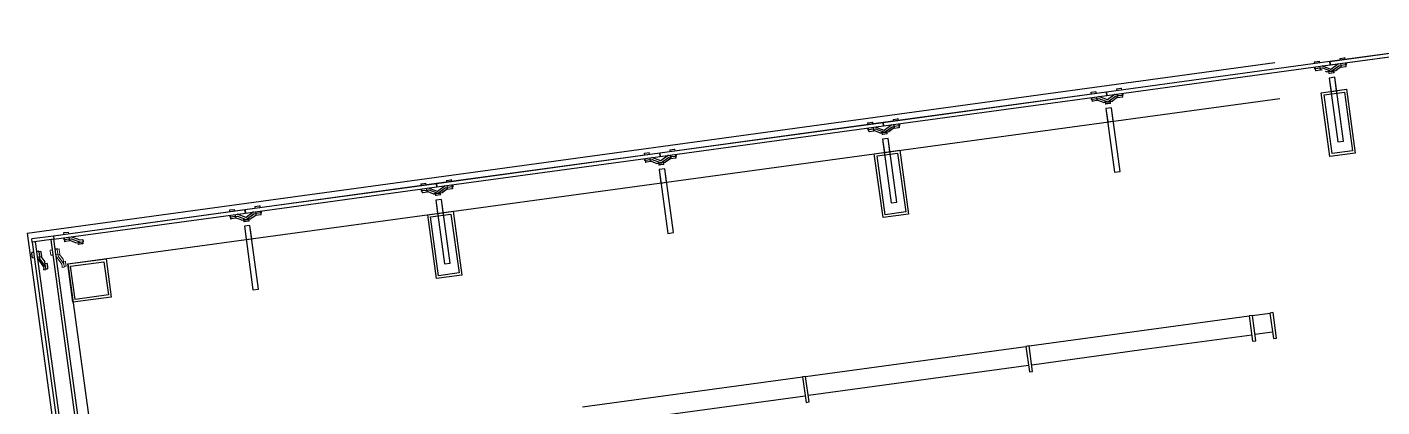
# Model space of a CAD drawing. Header units: millimetres. Extents: x -28081 to 142643, y -11740 to 128443.
# Drawn here: x -28081 to -17564, y 110843 to 113794 of the extents above; entities that cross this region are included whole.
import ezdxf

# ---------------------------------------------------------------- set-up
doc = ezdxf.new("R2010")
doc.units = ezdxf.units.MM
doc.header["$LTSCALE"] = 10
doc.layers.add('A—门窗', color=135, linetype='Continuous')
doc.layers.add('E2-RI-5F$0$0S-SLAB-HOLE', color=210, linetype='Continuous')
doc.layers.add('E-RF-5F$0$A-GLAZ', color=6, linetype='Continuous', lineweight=5)
doc.layers.get('E2-RI-5F$0$0S-SLAB-HOLE').off()

# ---------------------------------------------------------------- blocks, each defined once
blk = doc.blocks.new('E-RF-5F$0$System Panel - Glazed - No Offset-10904242-E2 号楼五层平面图 5TH FLOOR PLAN')
at = {"layer": 'A—门窗'}
for p, q in [((875, 25.4), (-875, 25.4)), ((-875, 25.4), (-875, 0)), ((-875, 0), (875, 0)), ((875, 0), (875, 25.4))]:
    blk.add_line(p, q, dxfattribs=at)
blk = doc.blocks.new('E-RF-5F$0$Spider Panel - Spider Panel-10878150-E2 号楼五层平面图 5TH FLOOR PLAN')
at = {"layer": 'A—门窗', "color": 8, "lineweight": 9}
for p, q in [((-1000, 0), (-1000, -15)), ((-995, 40), (-995, 25)), ((-995, 40), (-989, 40)), ((-995, 0), (-995, -30)), ((-989, 40), (-955, 40)), ((-955, 25), (-955, 40)), ((-955, -30), (-955, 0)), ((-875, -35), (-940, 0)), ((-810, 0), (-875, -35)), ((-795, 40), (-795, 25)), ((-795, 40), (-761, 40)), ((-795, 0), (-795, -30)), ((-761, 40), (-755, 40)), ((-755, 25), (-755, 40)), ((-755, -30), (-755, 0)), ((-750, -15), (-750, 0)), ((750, 0), (750, -15)), ((755, 40), (755, 25)), ((755, 40), (761, 40)), ((755, 0), (755, -30)), ((761, 40), (795, 40)), ((795, 25), (795, 40)), ((795, -30), (795, 0)), ((875, -35), (810, 0)), ((940, 0), (875, -35)), ((955, 40), (955, 25)), ((955, 40), (989, 40)), ((955, 0), (955, -30)), ((989, 40), (995, 40)), ((995, 25), (995, 40)), ((995, -30), (995, 0)), ((1000, -15), (1000, 0)), ((-993, -15), (-1000, -15)), ((-989, -30), (-995, -30)), ((-957, -15), (-993, -15)), ((-955, -30), (-989, -30)), ((-957, -15), (-940, -15)), ((-943, -32), (-955, -26)), ((-940, -15), (-875, -50)), ((-910, -50), (-918, -46)), ((-910, -50), (-893, -50)), ((-910, -50), (-875, -50)), ((-900, -46), (-900, -50)), ((-900, -46), (-900, -50)), ((-895, -50), (-895, -65)), ((-895, -50), (-895, -65)), ((-895, -50), (-895, -65)), ((-895, -50), (-895, -65)), ((-889, -65), (-895, -65)), ((-861, -65), (-895, -65)), ((-861, -65), (-895, -65)), ((-889, -65), (-895, -65)), ((-893, -50), (-875, -50)), ((-855, -65), (-889, -65)), ((-855, -65), (-889, -65)), ((-875, -50), (-810, -15)), ((-875, -50), (-840, -50)), ((-875, -50), (-857, -50)), ((-855, -65), (-861, -65)), ((-855, -65), (-861, -65)), ((-857, -50), (-840, -50)), ((-855, -65), (-855, -50)), ((-855, -65), (-855, -50)), ((-855, -65), (-855, -50)), ((-855, -65), (-855, -50)), ((-850, -50), (-850, -46)), ((-850, -50), (-850, -46)), ((-795, -26), (-840, -50)), ((-810, -15), (-793, -15)), ((-761, -30), (-795, -30)), ((-757, -15), (-793, -15)), ((-755, -30), (-761, -30)), ((-750, -15), (-757, -15)), ((757, -15), (750, -15)), ((761, -30), (755, -30)), ((793, -15), (757, -15)), ((795, -30), (761, -30)), ((793, -15), (810, -15)), ((840, -50), (795, -26)), ((810, -15), (875, -50)), ((840, -50), (857, -50)), ((840, -50), (875, -50)), ((850, -46), (850, -50)), ((850, -46), (850, -50)), ((855, -50), (855, -65)), ((855, -50), (855, -65)), ((855, -50), (855, -65)), ((855, -50), (855, -65)), ((861, -65), (855, -65)), ((889, -65), (855, -65)), ((889, -65), (855, -65)), ((861, -65), (855, -65)), ((857, -50), (875, -50)), ((895, -65), (861, -65)), ((895, -65), (861, -65)), ((875, -50), (940, -15)), ((875, -50), (910, -50)), ((875, -50), (893, -50)), ((895, -65), (889, -65)), ((895, -65), (889, -65)), ((893, -50), (910, -50)), ((895, -65), (895, -50)), ((895, -65), (895, -50)), ((895, -65), (895, -50)), ((895, -65), (895, -50)), ((900, -50), (900, -46)), ((900, -50), (900, -46)), ((955, -26), (910, -50)), ((940, -15), (957, -15)), ((989, -30), (955, -30)), ((993, -15), (957, -15)), ((995, -30), (989, -30)), ((1000, -15), (993, -15))]:
    blk.add_line(p, q, dxfattribs=at)
at = {"layer": 'A—门窗'}
for p, q in [((875, 25), (-875, 25)), ((-875, 25), (-875, 0)), ((-875, 0), (875, 0)), ((875, 0), (875, 25))]:
    blk.add_line(p, q, dxfattribs=at)
blk = doc.blocks.new('E-RF-5F$0$Spider Panel - Spider Panel-10871050-E2 号楼五层平面图 5TH FLOOR PLAN')
at = {"layer": 'A—门窗', "color": 8, "lineweight": 9}
for p, q in [((-1000, 0), (-1000, -15)), ((-995, 40), (-995, 25)), ((-995, 40), (-989, 40)), ((-995, 0), (-995, -30)), ((-989, 40), (-955, 40)), ((-955, 25), (-955, 40)), ((-955, -30), (-955, 0)), ((-875, -35), (-940, 0)), ((-810, 0), (-875, -35)), ((-795, 40), (-795, 25)), ((-795, 40), (-761, 40)), ((-795, 0), (-795, -30)), ((-761, 40), (-755, 40)), ((-755, 25), (-755, 40)), ((-755, -30), (-755, 0)), ((-750, -15), (-750, 0)), ((750, 0), (750, -15)), ((755, 40), (755, 25)), ((755, 40), (761, 40)), ((755, 0), (755, -30)), ((761, 40), (795, 40)), ((795, 25), (795, 40)), ((795, -30), (795, 0)), ((875, -35), (810, 0)), ((940, 0), (875, -35)), ((955, 40), (955, 25)), ((955, 40), (989, 40)), ((955, 0), (955, -30)), ((989, 40), (995, 40)), ((995, 25), (995, 40)), ((995, -30), (995, 0)), ((1000, -15), (1000, 0)), ((-993, -15), (-1000, -15)), ((-989, -30), (-995, -30)), ((-957, -15), (-993, -15)), ((-955, -30), (-989, -30)), ((-957, -15), (-940, -15)), ((-910, -50), (-955, -26)), ((-940, -15), (-875, -50)), ((-910, -50), (-893, -50)), ((-910, -50), (-875, -50)), ((-900, -46), (-900, -50)), ((-900, -46), (-900, -50)), ((-895, -50), (-895, -65)), ((-895, -50), (-895, -65)), ((-895, -50), (-895, -65)), ((-895, -50), (-895, -65)), ((-889, -65), (-895, -65)), ((-861, -65), (-895, -65)), ((-861, -65), (-895, -65)), ((-889, -65), (-895, -65)), ((-893, -50), (-875, -50)), ((-855, -65), (-889, -65)), ((-855, -65), (-889, -65)), ((-875, -50), (-810, -15)), ((-875, -50), (-840, -50)), ((-875, -50), (-857, -50)), ((-855, -65), (-861, -65)), ((-855, -65), (-861, -65)), ((-857, -50), (-840, -50)), ((-855, -65), (-855, -50)), ((-855, -65), (-855, -50)), ((-855, -65), (-855, -50)), ((-855, -65), (-855, -50)), ((-850, -50), (-850, -46)), ((-850, -50), (-850, -46)), ((-795, -26), (-840, -50)), ((-810, -15), (-793, -15)), ((-761, -30), (-795, -30)), ((-757, -15), (-793, -15)), ((-755, -30), (-761, -30)), ((-750, -15), (-757, -15)), ((757, -15), (750, -15)), ((761, -30), (755, -30)), ((793, -15), (757, -15)), ((795, -30), (761, -30)), ((793, -15), (810, -15)), ((840, -50), (795, -26)), ((810, -15), (875, -50)), ((840, -50), (857, -50)), ((840, -50), (875, -50)), ((850, -46), (850, -50)), ((850, -46), (850, -50)), ((855, -50), (855, -65)), ((855, -50), (855, -65)), ((855, -50), (855, -65)), ((855, -50), (855, -65)), ((861, -65), (855, -65)), ((889, -65), (855, -65)), ((889, -65), (855, -65)), ((861, -65), (855, -65)), ((857, -50), (875, -50)), ((895, -65), (861, -65)), ((895, -65), (861, -65)), ((875, -50), (940, -15)), ((875, -50), (910, -50)), ((875, -50), (893, -50)), ((895, -65), (889, -65)), ((895, -65), (889, -65)), ((893, -50), (910, -50)), ((895, -65), (895, -50)), ((895, -65), (895, -50)), ((895, -65), (895, -50)), ((895, -65), (895, -50)), ((900, -50), (900, -46)), ((900, -50), (900, -46)), ((955, -26), (910, -50)), ((940, -15), (957, -15)), ((989, -30), (955, -30)), ((993, -15), (957, -15)), ((995, -30), (989, -30)), ((1000, -15), (993, -15))]:
    blk.add_line(p, q, dxfattribs=at)
at = {"layer": 'A—门窗'}
for p, q in [((875, 25), (-875, 25)), ((-875, 25), (-875, 0)), ((-875, 0), (875, 0)), ((875, 0), (875, 25))]:
    blk.add_line(p, q, dxfattribs=at)
blk = doc.blocks.new('E-RF-5F$0$Spider Panel - Spider Panel-10871049-E2 号楼五层平面图 5TH FLOOR PLAN')
at = {"layer": 'A—门窗', "color": 8, "lineweight": 9}
for p, q in [((-875, 0), (-875, -15)), ((-870, 40), (-870, 25)), ((-870, 40), (-864, 40)), ((-870, 0), (-870, -30)), ((-864, 40), (-830, 40)), ((-830, 25), (-830, 40)), ((-830, -30), (-830, 0)), ((-750, -35), (-815, 0)), ((-685, 0), (-750, -35)), ((-670, 40), (-670, 25)), ((-670, 40), (-636, 40)), ((-670, 0), (-670, -30)), ((-636, 40), (-630, 40)), ((-630, 25), (-630, 40)), ((-630, -30), (-630, 0)), ((-625, -15), (-625, 0)), ((625, 0), (625, -15)), ((630, 40), (630, 25)), ((630, 40), (636, 40)), ((630, 0), (630, -30)), ((636, 40), (670, 40)), ((670, 25), (670, 40)), ((670, -30), (670, 0)), ((750, -35), (685, 0)), ((815, 0), (750, -35)), ((830, 40), (830, 25)), ((830, 40), (864, 40)), ((830, 0), (830, -30)), ((864, 40), (870, 40)), ((870, 25), (870, 40)), ((870, -30), (870, 0)), ((875, -15), (875, 0)), ((-868, -15), (-875, -15)), ((-864, -30), (-870, -30)), ((-832, -15), (-868, -15)), ((-830, -30), (-864, -30)), ((-832, -15), (-815, -15)), ((-785, -50), (-830, -26)), ((-815, -15), (-750, -50)), ((-785, -50), (-768, -50)), ((-785, -50), (-750, -50)), ((-775, -46), (-775, -50)), ((-775, -46), (-775, -50)), ((-770, -50), (-770, -65)), ((-770, -50), (-770, -65)), ((-770, -50), (-770, -65)), ((-770, -50), (-770, -65)), ((-764, -65), (-770, -65)), ((-736, -65), (-770, -65)), ((-736, -65), (-770, -65)), ((-764, -65), (-770, -65)), ((-768, -50), (-750, -50)), ((-730, -65), (-764, -65)), ((-730, -65), (-764, -65)), ((-750, -50), (-685, -15)), ((-750, -50), (-715, -50)), ((-750, -50), (-732, -50)), ((-730, -65), (-736, -65)), ((-730, -65), (-736, -65)), ((-732, -50), (-715, -50)), ((-730, -65), (-730, -50)), ((-730, -65), (-730, -50)), ((-730, -65), (-730, -50)), ((-730, -65), (-730, -50)), ((-725, -50), (-725, -46)), ((-725, -50), (-725, -46)), ((-670, -26), (-715, -50)), ((-685, -15), (-668, -15)), ((-636, -30), (-670, -30)), ((-632, -15), (-668, -15)), ((-630, -30), (-636, -30)), ((-625, -15), (-632, -15)), ((632, -15), (625, -15)), ((636, -30), (630, -30)), ((668, -15), (632, -15)), ((670, -30), (636, -30)), ((668, -15), (685, -15)), ((715, -50), (670, -26)), ((685, -15), (750, -50)), ((715, -50), (732, -50)), ((715, -50), (750, -50)), ((725, -46), (725, -50)), ((725, -46), (725, -50)), ((730, -50), (730, -65)), ((730, -50), (730, -65)), ((730, -50), (730, -65)), ((730, -50), (730, -65)), ((736, -65), (730, -65)), ((764, -65), (730, -65)), ((764, -65), (730, -65)), ((736, -65), (730, -65)), ((732, -50), (750, -50)), ((770, -65), (736, -65)), ((770, -65), (736, -65)), ((750, -50), (815, -15)), ((750, -50), (785, -50)), ((750, -50), (768, -50)), ((770, -65), (764, -65)), ((770, -65), (764, -65)), ((768, -50), (785, -50)), ((770, -65), (770, -50)), ((770, -65), (770, -50)), ((770, -65), (770, -50)), ((770, -65), (770, -50)), ((775, -50), (775, -46)), ((775, -50), (775, -46)), ((830, -26), (785, -50)), ((815, -15), (832, -15)), ((864, -30), (830, -30)), ((868, -15), (832, -15)), ((870, -30), (864, -30)), ((875, -15), (868, -15))]:
    blk.add_line(p, q, dxfattribs=at)
at = {"layer": 'A—门窗'}
for p, q in [((750, 25), (-750, 25)), ((-750, 25), (-750, 0)), ((-750, 0), (750, 0)), ((750, 0), (750, 25))]:
    blk.add_line(p, q, dxfattribs=at)
blk = doc.blocks.new('E-RF-5F$0$Spider Panel - Right-10871048-E2 号楼五层平面图 5TH FLOOR PLAN')
at = {"layer": 'A—门窗'}
for p, q in [((750, 25), (-750, 25)), ((-750, 25), (-750, 0)), ((-750, 0), (750, 0)), ((750, 0), (750, 25))]:
    blk.add_line(p, q, dxfattribs=at)
at = {"layer": 'A—门窗', "color": 8, "lineweight": 9}
for p, q in [((-675, 0), (-675, -15)), ((-670, 40), (-670, 25)), ((-670, 40), (-664, 40)), ((-670, 0), (-670, -30)), ((-664, 40), (-630, 40)), ((-630, 25), (-630, 40)), ((-630, -30), (-630, 0)), ((-550, -35), (-615, 0)), ((625, 0), (625, -15)), ((630, 40), (630, 25)), ((630, 40), (636, 40)), ((630, 0), (630, -30)), ((636, 40), (670, 40)), ((670, 25), (670, 40)), ((670, -30), (670, 0)), ((750, -35), (685, 0)), ((815, 0), (750, -35)), ((830, 40), (830, 25)), ((830, 40), (864, 40)), ((830, 0), (830, -30)), ((864, 40), (870, 40)), ((870, 25), (870, 40)), ((870, -30), (870, 0)), ((875, -15), (875, 0)), ((-668, -15), (-675, -15)), ((-664, -30), (-670, -30)), ((-632, -15), (-668, -15)), ((-630, -30), (-664, -30)), ((-632, -15), (-615, -15)), ((-585, -50), (-630, -26)), ((-615, -15), (-550, -50)), ((-585, -50), (-568, -50)), ((-585, -50), (-550, -50)), ((-570, -50), (-570, -65)), ((-570, -50), (-570, -65)), ((-536, -65), (-570, -65)), ((-564, -65), (-570, -65)), ((-530, -65), (-564, -65)), ((-532, -35), (-550, -35)), ((-550, -50), (-532, -50)), ((-530, -65), (-536, -65)), ((-532, -35), (-525, -35)), ((-532, -35), (-525, -35)), ((-525, -50), (-532, -50)), ((-525, -50), (-532, -50)), ((-530, -65), (-530, -50)), ((-530, -65), (-530, -50)), ((-525, -50), (-525, -35)), ((-525, -50), (-525, -35)), ((632, -15), (625, -15)), ((636, -30), (630, -30)), ((668, -15), (632, -15)), ((670, -30), (636, -30)), ((668, -15), (685, -15)), ((715, -50), (670, -26)), ((685, -15), (750, -50)), ((715, -50), (732, -50)), ((715, -50), (750, -50)), ((725, -46), (725, -50)), ((725, -46), (725, -50)), ((730, -50), (730, -65)), ((730, -50), (730, -65)), ((730, -50), (730, -65)), ((730, -50), (730, -65)), ((736, -65), (730, -65)), ((764, -65), (730, -65)), ((764, -65), (730, -65)), ((736, -65), (730, -65)), ((732, -50), (750, -50)), ((770, -65), (736, -65)), ((770, -65), (736, -65)), ((750, -50), (815, -15)), ((750, -50), (785, -50)), ((750, -50), (768, -50)), ((770, -65), (764, -65)), ((770, -65), (764, -65)), ((768, -50), (785, -50)), ((770, -65), (770, -50)), ((770, -65), (770, -50)), ((770, -65), (770, -50)), ((770, -65), (770, -50)), ((775, -50), (775, -46)), ((775, -50), (775, -46)), ((830, -26), (785, -50)), ((815, -15), (832, -15)), ((864, -30), (830, -30)), ((868, -15), (832, -15)), ((870, -30), (864, -30)), ((875, -15), (868, -15))]:
    blk.add_line(p, q, dxfattribs=at)
blk = doc.blocks.new('E2-RI-5F$0$300x300')
at = {"layer": 'A—门窗'}
for points in [[(11683019, -6095449), (11683319, -6095449), (11683319, -6095749), (11683019, -6095749)], [(11683039, -6095469), (11683299, -6095469), (11683299, -6095729), (11683039, -6095729)]]:
    blk.add_lwpolyline(points, close=True, dxfattribs=at)
blk = doc.blocks.new('E2-RI-5F$0$200x500')
at = {"layer": 'A—门窗', "elevation": 0}
blk.add_lwpolyline([(11654895, -6112598), (11654827, -6112103), (11655025, -6112076), (11655093, -6112571), (11654895, -6112598)], dxfattribs=at)
blk.add_lwpolyline([(11654912, -6112576), (11654850, -6112120), (11655008, -6112098), (11655071, -6112554)], close=True, dxfattribs=at)
blk = doc.blocks.new('E-RF-5F$0$Spider Panel - Right-10871024-E2 号楼五层平面图 5TH FLOOR PLAN')
at = {"layer": 'A—门窗', "color": 8, "lineweight": 9}
for p, q in [((-703, 15), (-703, 0)), ((-703, 15), (-696, 15)), ((-698, 30), (-698, 0)), ((-698, 30), (-693, 30)), ((-696, 15), (-661, 15)), ((-693, 30), (-658, 30)), ((-643, 15), (-661, 15)), ((-658, 26), (-614, 50)), ((-658, 0), (-658, 30)), ((-578, 50), (-643, 15)), ((-643, 0), (-578, 35)), ((-596, 50), (-614, 50)), ((-578, 50), (-614, 50)), ((-598, 65), (-598, 50)), ((-598, 65), (-564, 65)), ((-598, 65), (-598, 50)), ((-598, 65), (-593, 65)), ((-593, 65), (-558, 65)), ((-561, 50), (-578, 50)), ((-578, 35), (-561, 35)), ((-564, 65), (-558, 65)), ((-561, 50), (-553, 50)), ((-561, 50), (-553, 50)), ((-553, 35), (-561, 35)), ((-553, 35), (-561, 35)), ((-558, 50), (-558, 65)), ((-558, 50), (-558, 65)), ((-553, 35), (-553, 50)), ((-553, 35), (-553, 50)), ((653, 15), (653, 0)), ((653, 15), (661, 15)), ((658, 30), (658, 0)), ((658, 30), (664, 30)), ((661, 15), (696, 15)), ((664, 30), (698, 30)), ((714, 15), (696, 15)), ((698, 26), (743, 50)), ((698, 0), (698, 30)), ((778, 50), (714, 15)), ((714, 0), (778, 35)), ((761, 50), (743, 50)), ((778, 50), (743, 50)), ((753, 50), (753, 46)), ((753, 50), (753, 46)), ((758, 65), (758, 50)), ((758, 65), (764, 65)), ((758, 65), (758, 50)), ((758, 65), (793, 65)), ((758, 65), (758, 50)), ((758, 65), (793, 65)), ((758, 65), (758, 50)), ((758, 65), (764, 65)), ((778, 50), (761, 50)), ((764, 65), (798, 65)), ((764, 65), (798, 65)), ((843, 15), (778, 50)), ((814, 50), (778, 50)), ((796, 50), (778, 50)), ((778, 35), (843, 0)), ((793, 65), (798, 65)), ((793, 65), (798, 65)), ((814, 50), (796, 50)), ((798, 50), (798, 65)), ((798, 50), (798, 65)), ((798, 50), (798, 65)), ((798, 50), (798, 65)), ((803, 46), (803, 50)), ((803, 46), (803, 50)), ((814, 50), (858, 26)), ((861, 15), (843, 15)), ((858, 30), (858, 0)), ((858, 30), (893, 30)), ((861, 15), (896, 15)), ((893, 30), (898, 30)), ((896, 15), (903, 15)), ((898, 0), (898, 30)), ((903, 0), (903, 15)), ((-698, -25), (-698, -40)), ((-693, -40), (-698, -40)), ((-658, -40), (-693, -40)), ((-658, -40), (-658, -25)), ((658, -25), (658, -40)), ((664, -40), (658, -40)), ((698, -40), (664, -40)), ((698, -40), (698, -25)), ((858, -25), (858, -40)), ((893, -40), (858, -40)), ((898, -40), (893, -40)), ((898, -40), (898, -25))]:
    blk.add_line(p, q, dxfattribs=at)
at = {"layer": 'A—门窗'}
for p, q in [((778, 0), (-778, 0)), ((-778, 0), (-778, -25)), ((-778, -25), (778, -25)), ((778, -25), (778, 0))]:
    blk.add_line(p, q, dxfattribs=at)

msp = doc.modelspace()

# ---------------------------------------------------------------- linework, layer by layer
at = {"layer": 'A—门窗'}
for p, q in [((-16234, 113763), (-17968, 113526)), ((-17964, 113500), (-16230, 113737)), ((-28081, 112194), (-18395, 113518)), ((-17968, 113526), (-19702, 113289)), ((-19698, 113263), (-17964, 113500)), ((-18089, 113524), (-18083, 113525)), ((-18089, 113524), (-18087, 113509)), ((-18088, 113483), (-18086, 113469)), ((-18083, 113525), (-18049, 113530)), ((-18083, 113484), (-18079, 113454)), ((-18047, 113515), (-18049, 113530)), ((-18039, 113460), (-18044, 113490)), ((-17960, 113466), (-18028, 113492)), ((-17964, 113500), (-17968, 113526)), ((-17968, 113526), (-17964, 113500)), ((-17900, 113509), (-17960, 113466)), ((-17958, 113451), (-17898, 113494)), ((-17881, 113486), (-17922, 113456)), ((-17898, 113494), (-17881, 113497)), ((-17890, 113551), (-17857, 113556)), ((-17890, 113551), (-17888, 113536)), ((-17885, 113511), (-17881, 113481)), ((-17846, 113501), (-17881, 113497)), ((-17847, 113486), (-17881, 113481)), ((-17857, 113556), (-17851, 113557)), ((-17849, 113542), (-17851, 113557)), ((-17841, 113487), (-17847, 113486)), ((-17838, 113502), (-17846, 113501)), ((-17841, 113487), (-17845, 113517)), ((-17838, 113502), (-17840, 113517)), ((-18079, 113470), (-18086, 113469)), ((-18044, 113474), (-18079, 113470)), ((-18073, 113455), (-18079, 113454)), ((-18039, 113460), (-18073, 113455)), ((-18044, 113474), (-18026, 113477)), ((-18028, 113459), (-18040, 113464)), ((-18026, 113477), (-17958, 113451)), ((-17993, 113446), (-18001, 113449)), ((-17993, 113446), (-17958, 113451)), ((-17993, 113446), (-17975, 113448)), ((-17983, 113451), (-17982, 113447)), ((-17983, 113451), (-17982, 113447)), ((-17977, 113448), (-17975, 113433)), ((-17977, 113448), (-17975, 113433)), ((-17977, 113448), (-17975, 113433)), ((-17977, 113448), (-17975, 113433)), ((-17975, 113448), (-17958, 113451)), ((-17941, 113438), (-17975, 113433)), ((-17941, 113438), (-17975, 113433)), ((-17970, 113434), (-17975, 113433)), ((-17970, 113434), (-17975, 113433)), ((-17936, 113439), (-17970, 113434)), ((-17936, 113439), (-17970, 113434)), ((-17958, 113451), (-17922, 113456)), ((-17958, 113451), (-17940, 113453)), ((-17936, 113439), (-17941, 113438)), ((-17936, 113439), (-17941, 113438)), ((-17940, 113453), (-17922, 113456)), ((-17936, 113439), (-17938, 113454)), ((-17936, 113439), (-17938, 113454)), ((-17936, 113439), (-17938, 113454)), ((-17936, 113439), (-17938, 113454)), ((-17933, 113454), (-17933, 113458)), ((-17933, 113454), (-17933, 113458)), ((-19702, 113289), (-21435, 113052)), ((-19823, 113287), (-19817, 113288)), ((-19823, 113287), (-19821, 113272)), ((-19817, 113288), (-19783, 113293)), ((-19781, 113278), (-19783, 113293)), ((-19702, 113289), (-19698, 113263)), ((-19698, 113263), (-19702, 113289)), ((-19634, 113272), (-19693, 113229)), ((-19624, 113314), (-19591, 113319)), ((-19624, 113314), (-19622, 113299)), ((-19619, 113274), (-19615, 113244)), ((-19591, 113319), (-19585, 113320)), ((-19583, 113305), (-19585, 113320)), ((-19575, 113250), (-19579, 113280)), ((-19572, 113265), (-19574, 113280)), ((-18036, 113284), (-17837, 113311)), ((-27765, 111954), (-18357, 113240)), ((-21432, 113026), (-19698, 113263)), ((-19822, 113246), (-19820, 113232)), ((-19813, 113233), (-19820, 113232)), ((-19817, 113247), (-19813, 113217)), ((-19778, 113237), (-19813, 113233)), ((-19807, 113218), (-19813, 113217)), ((-19773, 113223), (-19807, 113218)), ((-19778, 113237), (-19760, 113240)), ((-19773, 113223), (-19777, 113253)), ((-19726, 113209), (-19774, 113227)), ((-19693, 113229), (-19762, 113255)), ((-19760, 113240), (-19691, 113214)), ((-19726, 113209), (-19691, 113214)), ((-19726, 113209), (-19709, 113211)), ((-19717, 113214), (-19716, 113210)), ((-19717, 113214), (-19716, 113210)), ((-19711, 113211), (-19709, 113196)), ((-19711, 113211), (-19709, 113196)), ((-19711, 113211), (-19709, 113196)), ((-19711, 113211), (-19709, 113196)), ((-19709, 113211), (-19691, 113214)), ((-19675, 113201), (-19709, 113196)), ((-19675, 113201), (-19709, 113196)), ((-19703, 113197), (-19709, 113196)), ((-19703, 113197), (-19709, 113196)), ((-19670, 113202), (-19703, 113197)), ((-19670, 113202), (-19703, 113197)), ((-19691, 113214), (-19632, 113257)), ((-19691, 113214), (-19656, 113219)), ((-19691, 113214), (-19674, 113216)), ((-19670, 113202), (-19675, 113201)), ((-19670, 113202), (-19675, 113201)), ((-19674, 113216), (-19656, 113219)), ((-19670, 113202), (-19672, 113217)), ((-19670, 113202), (-19672, 113217)), ((-19670, 113202), (-19672, 113217)), ((-19670, 113202), (-19672, 113217)), ((-19667, 113217), (-19667, 113221)), ((-19667, 113217), (-19667, 113221)), ((-19615, 113249), (-19656, 113219)), ((-19632, 113257), (-19615, 113260)), ((-19580, 113264), (-19615, 113260)), ((-19581, 113249), (-19615, 113244)), ((-19575, 113250), (-19581, 113249)), ((-19572, 113265), (-19580, 113264)), ((-21358, 113077), (-21324, 113082)), ((-21358, 113077), (-21324, 113082)), ((-21358, 113077), (-21356, 113062)), ((-21358, 113077), (-21356, 113062)), ((-21324, 113082), (-21319, 113083)), ((-21324, 113082), (-21319, 113083)), ((-21317, 113068), (-21319, 113083)), ((-21317, 113068), (-21319, 113083)), ((-21435, 113052), (-23169, 112815)), ((-23166, 112789), (-21432, 113026)), ((-21556, 113050), (-21551, 113051)), ((-21556, 113050), (-21551, 113051)), ((-21556, 113050), (-21554, 113035)), ((-21556, 113050), (-21554, 113035)), ((-21556, 113009), (-21554, 112995)), ((-21556, 113009), (-21554, 112995)), ((-21547, 112996), (-21554, 112995)), ((-21547, 112996), (-21554, 112995)), ((-21551, 113051), (-21517, 113056)), ((-21551, 113051), (-21517, 113056)), ((-21551, 113010), (-21547, 112980)), ((-21551, 113010), (-21547, 112980)), ((-21512, 113000), (-21547, 112996)), ((-21512, 113000), (-21547, 112996)), ((-21541, 112981), (-21547, 112980)), ((-21541, 112981), (-21547, 112980)), ((-21507, 112986), (-21541, 112981)), ((-21507, 112986), (-21541, 112981)), ((-21515, 113041), (-21517, 113056)), ((-21515, 113041), (-21517, 113056)), ((-21512, 113000), (-21494, 113003)), ((-21512, 113000), (-21494, 113003)), ((-21507, 112986), (-21511, 113016)), ((-21507, 112986), (-21511, 113016)), ((-21460, 112972), (-21508, 112990)), ((-21460, 112972), (-21508, 112990)), ((-21427, 112992), (-21496, 113018)), ((-21427, 112992), (-21496, 113018)), ((-21494, 113003), (-21425, 112977)), ((-21494, 113003), (-21425, 112977)), ((-21460, 112972), (-21425, 112977)), ((-21460, 112972), (-21425, 112977)), ((-21460, 112972), (-21443, 112974)), ((-21460, 112972), (-21443, 112974)), ((-21451, 112977), (-21450, 112973)), ((-21451, 112977), (-21450, 112973)), ((-21451, 112977), (-21450, 112973)), ((-21451, 112977), (-21450, 112973)), ((-21445, 112974), (-21443, 112959)), ((-21445, 112974), (-21443, 112959)), ((-21445, 112974), (-21443, 112959)), ((-21445, 112974), (-21443, 112959)), ((-21445, 112974), (-21443, 112959)), ((-21445, 112974), (-21443, 112959)), ((-21445, 112974), (-21443, 112959)), ((-21445, 112974), (-21443, 112959)), ((-21443, 112974), (-21425, 112977)), ((-21443, 112974), (-21425, 112977)), ((-21409, 112964), (-21443, 112959)), ((-21409, 112964), (-21443, 112959)), ((-21409, 112964), (-21443, 112959)), ((-21409, 112964), (-21443, 112959)), ((-21437, 112960), (-21443, 112959)), ((-21437, 112960), (-21443, 112959)), ((-21437, 112960), (-21443, 112959)), ((-21437, 112960), (-21443, 112959)), ((-21403, 112965), (-21437, 112960)), ((-21403, 112965), (-21437, 112960)), ((-21403, 112965), (-21437, 112960)), ((-21403, 112965), (-21437, 112960)), ((-21435, 113052), (-21432, 113026)), ((-21432, 113026), (-21435, 113052)), ((-21368, 113035), (-21427, 112992)), ((-21368, 113035), (-21427, 112992)), ((-21425, 112977), (-21366, 113020)), ((-21425, 112977), (-21366, 113020)), ((-21425, 112977), (-21390, 112982)), ((-21425, 112977), (-21390, 112982)), ((-21425, 112977), (-21408, 112979)), ((-21425, 112977), (-21408, 112979)), ((-21403, 112965), (-21409, 112964)), ((-21403, 112965), (-21409, 112964)), ((-21403, 112965), (-21409, 112964)), ((-21403, 112965), (-21409, 112964)), ((-21408, 112979), (-21390, 112982)), ((-21408, 112979), (-21390, 112982)), ((-21403, 112965), (-21405, 112980)), ((-21403, 112965), (-21405, 112980)), ((-21403, 112965), (-21405, 112980)), ((-21403, 112965), (-21405, 112980)), ((-21403, 112965), (-21405, 112980)), ((-21403, 112965), (-21405, 112980)), ((-21403, 112965), (-21405, 112980)), ((-21403, 112965), (-21405, 112980)), ((-21401, 112980), (-21401, 112984)), ((-21401, 112980), (-21401, 112984)), ((-21401, 112980), (-21401, 112984)), ((-21401, 112980), (-21401, 112984)), ((-21349, 113012), (-21390, 112982)), ((-21349, 113012), (-21390, 112982)), ((-21366, 113020), (-21348, 113023)), ((-21366, 113020), (-21348, 113023)), ((-21353, 113037), (-21349, 113007)), ((-21353, 113037), (-21349, 113007)), ((-21315, 113012), (-21349, 113007)), ((-21315, 113012), (-21349, 113007)), ((-21313, 113027), (-21348, 113023)), ((-21313, 113027), (-21348, 113023)), ((-21309, 113013), (-21315, 113012)), ((-21309, 113013), (-21315, 113012)), ((-21309, 113013), (-21313, 113043)), ((-21309, 113013), (-21313, 113043)), ((-21306, 113028), (-21313, 113027)), ((-21306, 113028), (-21313, 113027)), ((-21306, 113028), (-21308, 113043)), ((-21306, 113028), (-21308, 113043)), ((-23169, 112815), (-24903, 112578)), ((-24900, 112552), (-23166, 112789)), ((-23290, 112813), (-23284, 112814)), ((-23290, 112813), (-23284, 112814)), ((-23290, 112813), (-23288, 112798)), ((-23290, 112813), (-23288, 112798)), ((-23290, 112772), (-23288, 112758)), ((-23290, 112772), (-23288, 112758)), ((-23280, 112759), (-23288, 112758)), ((-23280, 112759), (-23288, 112758)), ((-23285, 112773), (-23281, 112743)), ((-23285, 112773), (-23281, 112743)), ((-23284, 112814), (-23251, 112819)), ((-23284, 112814), (-23251, 112819)), ((-23275, 112744), (-23281, 112743)), ((-23275, 112744), (-23281, 112743)), ((-23245, 112763), (-23280, 112759)), ((-23245, 112763), (-23280, 112759)), ((-23241, 112749), (-23275, 112744)), ((-23241, 112749), (-23275, 112744)), ((-23249, 112804), (-23251, 112819)), ((-23249, 112804), (-23251, 112819)), ((-23241, 112749), (-23245, 112779)), ((-23241, 112749), (-23245, 112779)), ((-23245, 112763), (-23228, 112766)), ((-23245, 112763), (-23228, 112766)), ((-23194, 112735), (-23242, 112753)), ((-23194, 112735), (-23242, 112753)), ((-23161, 112755), (-23230, 112781)), ((-23161, 112755), (-23230, 112781)), ((-23228, 112766), (-23159, 112740)), ((-23228, 112766), (-23159, 112740)), ((-23169, 112815), (-23166, 112789)), ((-23166, 112789), (-23169, 112815)), ((-23102, 112798), (-23161, 112755)), ((-23102, 112798), (-23161, 112755)), ((-23159, 112740), (-23100, 112783)), ((-23159, 112740), (-23100, 112783)), ((-23159, 112740), (-23124, 112745)), ((-23159, 112740), (-23124, 112745)), ((-23159, 112740), (-23142, 112742)), ((-23159, 112740), (-23142, 112742)), ((-23142, 112742), (-23124, 112745)), ((-23142, 112742), (-23124, 112745)), ((-23137, 112728), (-23139, 112743)), ((-23137, 112728), (-23139, 112743)), ((-23137, 112728), (-23139, 112743)), ((-23137, 112728), (-23139, 112743)), ((-23137, 112728), (-23139, 112743)), ((-23137, 112728), (-23139, 112743)), ((-23137, 112728), (-23139, 112743)), ((-23137, 112728), (-23139, 112743)), ((-23134, 112743), (-23135, 112747)), ((-23134, 112743), (-23135, 112747)), ((-23134, 112743), (-23135, 112747)), ((-23134, 112743), (-23135, 112747)), ((-23083, 112775), (-23124, 112745)), ((-23083, 112775), (-23124, 112745)), ((-23100, 112783), (-23082, 112786)), ((-23100, 112783), (-23082, 112786)), ((-23092, 112840), (-23058, 112845)), ((-23092, 112840), (-23058, 112845)), ((-23092, 112840), (-23090, 112825)), ((-23092, 112840), (-23090, 112825)), ((-23087, 112800), (-23083, 112770)), ((-23087, 112800), (-23083, 112770)), ((-23049, 112775), (-23083, 112770)), ((-23049, 112775), (-23083, 112770)), ((-23047, 112790), (-23082, 112786)), ((-23047, 112790), (-23082, 112786)), ((-23058, 112845), (-23053, 112846)), ((-23058, 112845), (-23053, 112846)), ((-23050, 112831), (-23053, 112846)), ((-23050, 112831), (-23053, 112846)), ((-23043, 112776), (-23049, 112775)), ((-23043, 112776), (-23049, 112775)), ((-23043, 112776), (-23047, 112806)), ((-23043, 112776), (-23047, 112806)), ((-23040, 112791), (-23047, 112790)), ((-23040, 112791), (-23047, 112790)), ((-23040, 112791), (-23042, 112806)), ((-23040, 112791), (-23042, 112806)), ((-23194, 112735), (-23159, 112740)), ((-23194, 112735), (-23159, 112740)), ((-23194, 112735), (-23177, 112737)), ((-23194, 112735), (-23177, 112737)), ((-23184, 112740), (-23184, 112736)), ((-23184, 112740), (-23184, 112736)), ((-23184, 112740), (-23184, 112736)), ((-23184, 112740), (-23184, 112736)), ((-23179, 112737), (-23177, 112722)), ((-23179, 112737), (-23177, 112722)), ((-23179, 112737), (-23177, 112722)), ((-23179, 112737), (-23177, 112722)), ((-23179, 112737), (-23177, 112722)), ((-23179, 112737), (-23177, 112722)), ((-23179, 112737), (-23177, 112722)), ((-23179, 112737), (-23177, 112722)), ((-23177, 112737), (-23159, 112740)), ((-23177, 112737), (-23159, 112740)), ((-23143, 112727), (-23177, 112722)), ((-23143, 112727), (-23177, 112722)), ((-23143, 112727), (-23177, 112722)), ((-23143, 112727), (-23177, 112722)), ((-23171, 112723), (-23177, 112722)), ((-23171, 112723), (-23177, 112722)), ((-23171, 112723), (-23177, 112722)), ((-23171, 112723), (-23177, 112722)), ((-23137, 112728), (-23171, 112723)), ((-23137, 112728), (-23171, 112723)), ((-23137, 112728), (-23171, 112723)), ((-23137, 112728), (-23171, 112723)), ((-23137, 112728), (-23143, 112727)), ((-23137, 112728), (-23143, 112727)), ((-23137, 112728), (-23143, 112727)), ((-23137, 112728), (-23143, 112727)), ((-24903, 112578), (-26389, 112374)), ((-26386, 112349), (-24900, 112552)), ((-25024, 112576), (-25018, 112577)), ((-25024, 112576), (-25018, 112577)), ((-25024, 112576), (-25022, 112561)), ((-25024, 112576), (-25022, 112561)), ((-25024, 112535), (-25022, 112521)), ((-25024, 112535), (-25022, 112521)), ((-25019, 112536), (-25015, 112506)), ((-25019, 112536), (-25015, 112506)), ((-25018, 112577), (-24985, 112582)), ((-25018, 112577), (-24985, 112582)), ((-24983, 112567), (-24985, 112582)), ((-24983, 112567), (-24985, 112582)), ((-24975, 112512), (-24979, 112542)), ((-24975, 112512), (-24979, 112542)), ((-24895, 112518), (-24964, 112544)), ((-24895, 112518), (-24964, 112544)), ((-24903, 112578), (-24900, 112552)), ((-24900, 112552), (-24903, 112578)), ((-24836, 112561), (-24895, 112518)), ((-24836, 112561), (-24895, 112518)), ((-24893, 112503), (-24834, 112546)), ((-24893, 112503), (-24834, 112546)), ((-24817, 112538), (-24858, 112508)), ((-24817, 112538), (-24858, 112508)), ((-24834, 112546), (-24816, 112549)), ((-24834, 112546), (-24816, 112549)), ((-24826, 112603), (-24792, 112608)), ((-24826, 112603), (-24792, 112608)), ((-24826, 112603), (-24824, 112588)), ((-24826, 112603), (-24824, 112588)), ((-24821, 112563), (-24816, 112533)), ((-24821, 112563), (-24816, 112533)), ((-24781, 112553), (-24816, 112549)), ((-24781, 112553), (-24816, 112549)), ((-24783, 112538), (-24816, 112533)), ((-24783, 112538), (-24816, 112533)), ((-24792, 112608), (-24786, 112609)), ((-24792, 112608), (-24786, 112609)), ((-24784, 112594), (-24786, 112609)), ((-24784, 112594), (-24786, 112609)), ((-24777, 112539), (-24783, 112538)), ((-24777, 112539), (-24783, 112538)), ((-24777, 112539), (-24781, 112569)), ((-24777, 112539), (-24781, 112569)), ((-24774, 112554), (-24781, 112553)), ((-24774, 112554), (-24781, 112553)), ((-24774, 112554), (-24776, 112569)), ((-24774, 112554), (-24776, 112569)), ((-25014, 112522), (-25022, 112521)), ((-25014, 112522), (-25022, 112521)), ((-25009, 112507), (-25015, 112506)), ((-25009, 112507), (-25015, 112506)), ((-24979, 112526), (-25014, 112522)), ((-24979, 112526), (-25014, 112522)), ((-24975, 112512), (-25009, 112507)), ((-24975, 112512), (-25009, 112507)), ((-24979, 112526), (-24962, 112529)), ((-24979, 112526), (-24962, 112529)), ((-24928, 112498), (-24976, 112516)), ((-24928, 112498), (-24976, 112516)), ((-24962, 112529), (-24893, 112503)), ((-24962, 112529), (-24893, 112503)), ((-24928, 112498), (-24893, 112503)), ((-24928, 112498), (-24893, 112503)), ((-24928, 112498), (-24911, 112500)), ((-24928, 112498), (-24911, 112500)), ((-24918, 112503), (-24918, 112499)), ((-24918, 112503), (-24918, 112499)), ((-24918, 112503), (-24918, 112499)), ((-24918, 112503), (-24918, 112499)), ((-24913, 112500), (-24911, 112485)), ((-24913, 112500), (-24911, 112485)), ((-24913, 112500), (-24911, 112485)), ((-24913, 112500), (-24911, 112485)), ((-24913, 112500), (-24911, 112485)), ((-24913, 112500), (-24911, 112485)), ((-24913, 112500), (-24911, 112485)), ((-24913, 112500), (-24911, 112485)), ((-24911, 112500), (-24893, 112503)), ((-24911, 112500), (-24893, 112503)), ((-24877, 112490), (-24911, 112485)), ((-24877, 112490), (-24911, 112485)), ((-24877, 112490), (-24911, 112485)), ((-24877, 112490), (-24911, 112485)), ((-24905, 112486), (-24911, 112485)), ((-24905, 112486), (-24911, 112485)), ((-24905, 112486), (-24911, 112485)), ((-24905, 112486), (-24911, 112485)), ((-24871, 112491), (-24905, 112486)), ((-24871, 112491), (-24905, 112486)), ((-24871, 112491), (-24905, 112486)), ((-24871, 112491), (-24905, 112486)), ((-24893, 112503), (-24858, 112508)), ((-24893, 112503), (-24858, 112508)), ((-24893, 112503), (-24876, 112505)), ((-24893, 112503), (-24876, 112505)), ((-24871, 112491), (-24877, 112490)), ((-24871, 112491), (-24877, 112490)), ((-24871, 112491), (-24877, 112490)), ((-24871, 112491), (-24877, 112490)), ((-24876, 112505), (-24858, 112508)), ((-24876, 112505), (-24858, 112508)), ((-24871, 112491), (-24873, 112506)), ((-24871, 112491), (-24873, 112506)), ((-24871, 112491), (-24873, 112506)), ((-24871, 112491), (-24873, 112506)), ((-24871, 112491), (-24873, 112506)), ((-24871, 112491), (-24873, 112506)), ((-24871, 112491), (-24873, 112506)), ((-24871, 112491), (-24873, 112506)), ((-24868, 112506), (-24869, 112510)), ((-24868, 112506), (-24869, 112510)), ((-24868, 112506), (-24869, 112510)), ((-24868, 112506), (-24869, 112510)), ((-26389, 112374), (-27876, 112171)), ((-27872, 112146), (-26386, 112349)), ((-26510, 112373), (-26505, 112374)), ((-26510, 112373), (-26505, 112374)), ((-26510, 112373), (-26508, 112358)), ((-26510, 112373), (-26508, 112358)), ((-26510, 112332), (-26508, 112317)), ((-26510, 112332), (-26508, 112317)), ((-26505, 112374), (-26471, 112378)), ((-26505, 112374), (-26471, 112378)), ((-26505, 112333), (-26501, 112303)), ((-26505, 112333), (-26501, 112303)), ((-26466, 112323), (-26501, 112318)), ((-26466, 112323), (-26501, 112318)), ((-26469, 112364), (-26471, 112378)), ((-26469, 112364), (-26471, 112378)), ((-26466, 112323), (-26448, 112326)), ((-26466, 112323), (-26448, 112326)), ((-26461, 112309), (-26465, 112338)), ((-26461, 112309), (-26465, 112338)), ((-26381, 112315), (-26450, 112341)), ((-26381, 112315), (-26450, 112341)), ((-26448, 112326), (-26379, 112300)), ((-26448, 112326), (-26379, 112300)), ((-26389, 112374), (-26386, 112349)), ((-26386, 112349), (-26389, 112374)), ((-26322, 112358), (-26381, 112315)), ((-26322, 112358), (-26381, 112315)), ((-26379, 112300), (-26320, 112343)), ((-26379, 112300), (-26320, 112343)), ((-26303, 112334), (-26344, 112305)), ((-26303, 112334), (-26344, 112305)), ((-26320, 112343), (-26302, 112345)), ((-26320, 112343), (-26302, 112345)), ((-26312, 112400), (-26278, 112405)), ((-26312, 112400), (-26278, 112405)), ((-26312, 112400), (-26310, 112385)), ((-26312, 112400), (-26310, 112385)), ((-26307, 112360), (-26303, 112330)), ((-26307, 112360), (-26303, 112330)), ((-26269, 112335), (-26303, 112330)), ((-26269, 112335), (-26303, 112330)), ((-26267, 112350), (-26302, 112345)), ((-26267, 112350), (-26302, 112345)), ((-26278, 112405), (-26273, 112406)), ((-26278, 112405), (-26273, 112406)), ((-26271, 112391), (-26273, 112406)), ((-26271, 112391), (-26273, 112406)), ((-26263, 112336), (-26269, 112335)), ((-26263, 112336), (-26269, 112335)), ((-26263, 112336), (-26267, 112366)), ((-26263, 112336), (-26267, 112366)), ((-26260, 112351), (-26267, 112350)), ((-26260, 112351), (-26267, 112350)), ((-26260, 112351), (-26262, 112366)), ((-26260, 112351), (-26262, 112366)), ((-26501, 112318), (-26508, 112317)), ((-26501, 112318), (-26508, 112317)), ((-26495, 112304), (-26501, 112303)), ((-26495, 112304), (-26501, 112303)), ((-26461, 112309), (-26495, 112304)), ((-26461, 112309), (-26495, 112304)), ((-26414, 112295), (-26462, 112313)), ((-26414, 112295), (-26462, 112313)), ((-26414, 112295), (-26379, 112300)), ((-26414, 112295), (-26379, 112300)), ((-26414, 112295), (-26397, 112297)), ((-26414, 112295), (-26397, 112297)), ((-26405, 112300), (-26404, 112296)), ((-26405, 112300), (-26404, 112296)), ((-26405, 112300), (-26404, 112296)), ((-26405, 112300), (-26404, 112296)), ((-26399, 112297), (-26397, 112282)), ((-26399, 112297), (-26397, 112282)), ((-26399, 112297), (-26397, 112282)), ((-26399, 112297), (-26397, 112282)), ((-26399, 112297), (-26397, 112282)), ((-26399, 112297), (-26397, 112282)), ((-26399, 112297), (-26397, 112282)), ((-26399, 112297), (-26397, 112282)), ((-26397, 112297), (-26379, 112300)), ((-26397, 112297), (-26379, 112300)), ((-26363, 112287), (-26397, 112282)), ((-26363, 112287), (-26397, 112282)), ((-26363, 112287), (-26397, 112282)), ((-26363, 112287), (-26397, 112282)), ((-26391, 112283), (-26397, 112282)), ((-26391, 112283), (-26397, 112282)), ((-26391, 112283), (-26397, 112282)), ((-26391, 112283), (-26397, 112282)), ((-26357, 112288), (-26391, 112283)), ((-26357, 112288), (-26391, 112283)), ((-26357, 112288), (-26391, 112283)), ((-26357, 112288), (-26391, 112283)), ((-26379, 112300), (-26344, 112305)), ((-26379, 112300), (-26344, 112305)), ((-26379, 112300), (-26362, 112302)), ((-26379, 112300), (-26362, 112302)), ((-26357, 112288), (-26363, 112287)), ((-26357, 112288), (-26363, 112287)), ((-26357, 112288), (-26363, 112287)), ((-26357, 112288), (-26363, 112287)), ((-26362, 112302), (-26344, 112305)), ((-26362, 112302), (-26344, 112305)), ((-26357, 112288), (-26359, 112302)), ((-26357, 112288), (-26359, 112302)), ((-26357, 112288), (-26359, 112302)), ((-26357, 112288), (-26359, 112302)), ((-26357, 112288), (-26359, 112302)), ((-26357, 112288), (-26359, 112302)), ((-26357, 112288), (-26359, 112302)), ((-26357, 112288), (-26359, 112302)), ((-26354, 112303), (-26355, 112307)), ((-26354, 112303), (-26355, 112307)), ((-26354, 112303), (-26355, 112307)), ((-26354, 112303), (-26355, 112307)), ((-28081, 112194, 0), (-25792, 95449, 0)), ((-27876, 112171), (-28044, 112148)), ((-28040, 112123), (-28044, 112148)), ((-27872, 112146), (-28040, 112123)), ((-28015, 112127), (-28040, 112123)), ((-28040, 112123), (-27829, 110581)), ((-27804, 110584), (-28015, 112127)), ((-27876, 112171), (-27872, 112146)), ((-27798, 112197), (-27793, 112198)), ((-27798, 112197), (-27796, 112182)), ((-27798, 112156), (-27796, 112141)), ((-27789, 112142), (-27796, 112141)), ((-27793, 112198), (-27759, 112202)), ((-27793, 112157), (-27789, 112127)), ((-27754, 112147), (-27789, 112142)), ((-27783, 112128), (-27789, 112127)), ((-27749, 112133), (-27783, 112128)), ((-27757, 112188), (-27759, 112202)), ((-27754, 112147), (-27736, 112150)), ((-27749, 112133), (-27753, 112162)), ((-27702, 112119), (-27750, 112137)), ((-27669, 112139), (-27738, 112164)), ((-27736, 112150), (-27667, 112124)), ((-27702, 112119), (-27667, 112124)), ((-27702, 112119), (-27685, 112121)), ((-27687, 112121), (-27685, 112106)), ((-27687, 112121), (-27685, 112106)), ((-27651, 112111), (-27685, 112106)), ((-27645, 112112), (-27679, 112107)), ((-27652, 112141), (-27669, 112139)), ((-27667, 112124), (-27650, 112126)), ((-27652, 112141), (-27644, 112142)), ((-27652, 112141), (-27644, 112142)), ((-27645, 112112), (-27651, 112111)), ((-27642, 112127), (-27650, 112126)), ((-27642, 112127), (-27650, 112126)), ((-27645, 112112), (-27647, 112126)), ((-27645, 112112), (-27647, 112126)), ((-27642, 112127), (-27644, 112142)), ((-27642, 112127), (-27644, 112142)), ((-28029, 112044), (-28044, 112042)), ((-28043, 112036), (-28044, 112042)), ((-28039, 112002), (-28043, 112036)), ((-27990, 112054), (-28005, 112052)), ((-27974, 112051), (-28004, 112047)), ((-27999, 112008), (-27969, 112012)), ((-27990, 112054), (-27989, 112047)), ((-27989, 112047), (-27984, 112012)), ((-27982, 111995), (-27984, 112012)), ((-27974, 112051), (-27973, 112046)), ((-27973, 112046), (-27969, 112012)), ((-27973, 112011), (-27943, 111970)), ((-27679, 112107), (-27685, 112106)), ((-28039, 112002), (-28024, 112004)), ((-27997, 111993), (-27953, 111933)), ((-27938, 111935), (-27982, 111995)), ((-27953, 111933), (-27951, 111916)), ((-27950, 111908), (-27951, 111916)), ((-27950, 111908), (-27951, 111916)), ((-27950, 111908), (-27935, 111910)), ((-27950, 111908), (-27935, 111910)), ((-27938, 111935), (-27943, 111970)), ((-27941, 111953), (-27943, 111970)), ((-27926, 111957), (-27941, 111955)), ((-27926, 111957), (-27941, 111955)), ((-27936, 111918), (-27938, 111935)), ((-27936, 111918), (-27935, 111910)), ((-27936, 111918), (-27935, 111910)), ((-27936, 111915), (-27921, 111917)), ((-27936, 111915), (-27921, 111917)), ((-27926, 111957), (-27925, 111951)), ((-27926, 111957), (-27922, 111923)), ((-27925, 111951), (-27921, 111917)), ((-27922, 111923), (-27921, 111917)), ((-27765, 111954, 0), (-25552, 95764, 0)), ((-19448, 111434), (-18594, 111551)), ((-18569, 111554), (-18433, 111573)), ((-20303, 111317), (-19448, 111434)), ((-18573, 111402), (-19428, 111286)), ((-18412, 111424), (-18549, 111406)), ((-22037, 111080), (-20327, 111314)), ((-19428, 111286), (-20282, 111169)), ((-20307, 111165), (-22016, 110932)), ((-23770, 110843), (-22061, 111077)), ((-22041, 110928), (-23750, 110695))]:
    msp.add_line(p, q, dxfattribs=at)
at = {"layer": 'A—门窗', "extrusion": (0, 0, -1)}
for p, q in [((-17929, 113404), (-17973, 113398)), ((-17929, 113404), (-17973, 113398)), ((-17973, 113398), (-17905, 112903)), ((-17973, 113398), (-17905, 112903)), ((-17861, 112909), (-17929, 113404)), ((-17861, 112909), (-17929, 113404)), ((-19663, 113167), (-19706, 113161)), ((-19663, 113167), (-19706, 113161)), ((-19595, 112672), (-19663, 113167)), ((-19649, 113063), (-19663, 113167)), ((-19595, 112672), (-19663, 113167)), ((-19706, 113161), (-19639, 112666)), ((-19706, 113161), (-19692, 113057)), ((-19706, 113161), (-19639, 112666)), ((-19692, 113057), (-19649, 113063)), ((-21397, 112930), (-21440, 112924)), ((-21397, 112930), (-21440, 112924)), ((-21440, 112924), (-21373, 112429)), ((-21440, 112924), (-21373, 112429)), ((-21329, 112435), (-21397, 112930)), ((-21329, 112435), (-21397, 112930)), ((-23131, 112693), (-23174, 112687)), ((-23131, 112693), (-23174, 112687)), ((-23174, 112687), (-23106, 112192)), ((-23174, 112687), (-23160, 112583)), ((-23174, 112687), (-23106, 112192)), ((-23063, 112198), (-23131, 112693)), ((-23116, 112589), (-23131, 112693)), ((-23063, 112198), (-23131, 112693)), ((-19639, 112666), (-19595, 112672)), ((-19639, 112666), (-19595, 112672)), ((-23160, 112583), (-23116, 112589)), ((-24864, 112456), (-24908, 112450)), ((-24864, 112456), (-24908, 112450)), ((-24908, 112450), (-24840, 111955)), ((-24908, 112450), (-24840, 111955)), ((-24797, 111961), (-24864, 112456)), ((-24797, 111961), (-24864, 112456)), ((-21373, 112429), (-21329, 112435)), ((-21373, 112429), (-21329, 112435)), ((-26351, 112253), (-26394, 112247)), ((-26351, 112253), (-26394, 112247)), ((-26351, 112253), (-26394, 112247)), ((-26394, 112247), (-26327, 111752)), ((-26394, 112247), (-26380, 112143)), ((-26394, 112247), (-26327, 111752)), ((-26283, 111758), (-26351, 112253)), ((-26336, 112149), (-26351, 112253)), ((-26283, 111758), (-26351, 112253)), ((-26380, 112143), (-26336, 112149)), ((-23106, 112192), (-23063, 112198)), ((-23106, 112192), (-23063, 112198)), ((-24840, 111955), (-24797, 111961)), ((-24840, 111955), (-24797, 111961)), ((-26327, 111752), (-26283, 111758)), ((-26327, 111752), (-26283, 111758)), ((-18569, 111554), (-18594, 111551)), ((-18594, 111551), (-18567, 111353)), ((-18542, 111356), (-18569, 111554)), ((-18408, 111576), (-18433, 111573)), ((-18433, 111573), (-18406, 111375)), ((-18381, 111378), (-18408, 111576)), ((-18406, 111375), (-18381, 111378)), ((-20303, 111317), (-20327, 111314)), ((-20327, 111314), (-20300, 111116)), ((-20276, 111119), (-20303, 111317)), ((-18567, 111353), (-18542, 111356)), ((-22037, 111080), (-22061, 111077)), ((-22061, 111077), (-22034, 110879)), ((-22009, 110882), (-22037, 111080)), ((-20300, 111116), (-20276, 111119)), ((-22034, 110879), (-22009, 110882))]:
    msp.add_line(p, q, dxfattribs=at)
at = {"layer": 'A—门窗'}
for points in [[(-17958, 113294), (-17915, 113300), (-17929, 113404), (-17973, 113398)], [(-21426, 112820), (-21383, 112826), (-21397, 112930), (-21440, 112924)], [(-24894, 112346), (-24850, 112352), (-24864, 112456), (-24908, 112450)]]:
    msp.add_lwpolyline(points, close=True, dxfattribs=at)
msp.add_lwpolyline([(-17905, 112903), (-17861, 112909)], dxfattribs=at)

# ---------------------------------------------------------------- block references
at = {"layer": 'A—门窗', "rotation": 7.783340592391772}
msp.add_blockref('E2-RI-5F$0$300x300', (-12428643, 4569045, 0), dxfattribs=at)
at = {"layer": 'E-RF-5F$0$A-GLAZ', "lineweight": 9}
for name, p, rotation in [('E-RF-5F$0$Spider Panel - Spider Panel-10878150-E2 号楼五层平面图 5TH FLOOR PLAN', (-17097, 113619), 7.783339573422293), ('E-RF-5F$0$Spider Panel - Spider Panel-10878150-E2 号楼五层平面图 5TH FLOOR PLAN', (-17097, 113619), 7.783339573422293), ('E-RF-5F$0$Spider Panel - Spider Panel-10871050-E2 号楼五层平面图 5TH FLOOR PLAN', (-20565, 113145), 7.783339573422293), ('E-RF-5F$0$Spider Panel - Spider Panel-10871050-E2 号楼五层平面图 5TH FLOOR PLAN', (-20565, 113145), 7.783339573422293), ('E-RF-5F$0$Spider Panel - Spider Panel-10871050-E2 号楼五层平面图 5TH FLOOR PLAN', (-22299, 112908), 7.783339573422293), ('E-RF-5F$0$Spider Panel - Spider Panel-10871050-E2 号楼五层平面图 5TH FLOOR PLAN', (-22299, 112908), 7.783339573422293), ('E-RF-5F$0$Spider Panel - Spider Panel-10871050-E2 号楼五层平面图 5TH FLOOR PLAN', (-24033, 112671), 7.783339573422293), ('E-RF-5F$0$Spider Panel - Spider Panel-10871050-E2 号楼五层平面图 5TH FLOOR PLAN', (-24033, 112671), 7.783339573422293), ('E-RF-5F$0$Spider Panel - Spider Panel-10871049-E2 号楼五层平面图 5TH FLOOR PLAN', (-25643, 112451), 7.783339573422293), ('E-RF-5F$0$Spider Panel - Spider Panel-10871049-E2 号楼五层平面图 5TH FLOOR PLAN', (-25643, 112451), 7.783339573422293), ('E-RF-5F$0$Spider Panel - Right-10871048-E2 号楼五层平面图 5TH FLOOR PLAN', (-27129, 112248), 7.783339573422293), ('E-RF-5F$0$Spider Panel - Right-10871048-E2 号楼五层平面图 5TH FLOOR PLAN', (-27129, 112248), 7.783339573422293), ('E-RF-5F$0$Spider Panel - Right-10871024-E2 号楼五层平面图 5TH FLOOR PLAN', (-27767, 111375), 277.7833395205085)]:
    msp.add_blockref(name, p, dxfattribs=dict(at, rotation=rotation))
at = {"layer": 'E-RF-5F$0$A-GLAZ', "color": 8, "lineweight": 9, "rotation": 7.783339573422293}
msp.add_blockref('E-RF-5F$0$System Panel - Glazed - No Offset-10904242-E2 号楼五层平面图 5TH FLOOR PLAN', (-18831, 113382), dxfattribs=at)
msp.add_blockref('E-RF-5F$0$System Panel - Glazed - No Offset-10904242-E2 号楼五层平面图 5TH FLOOR PLAN', (-18831, 113382), dxfattribs=at)
at = {"layer": 'E2-RI-5F$0$0S-SLAB-HOLE'}
for p in [(-11672863, 6225387, 0), (-11676331, 6224913, 0), (-11679798, 6224439, 0)]:
    msp.add_blockref('E2-RI-5F$0$200x500', p, dxfattribs=at)

doc.saveas('drawing.dxf')
